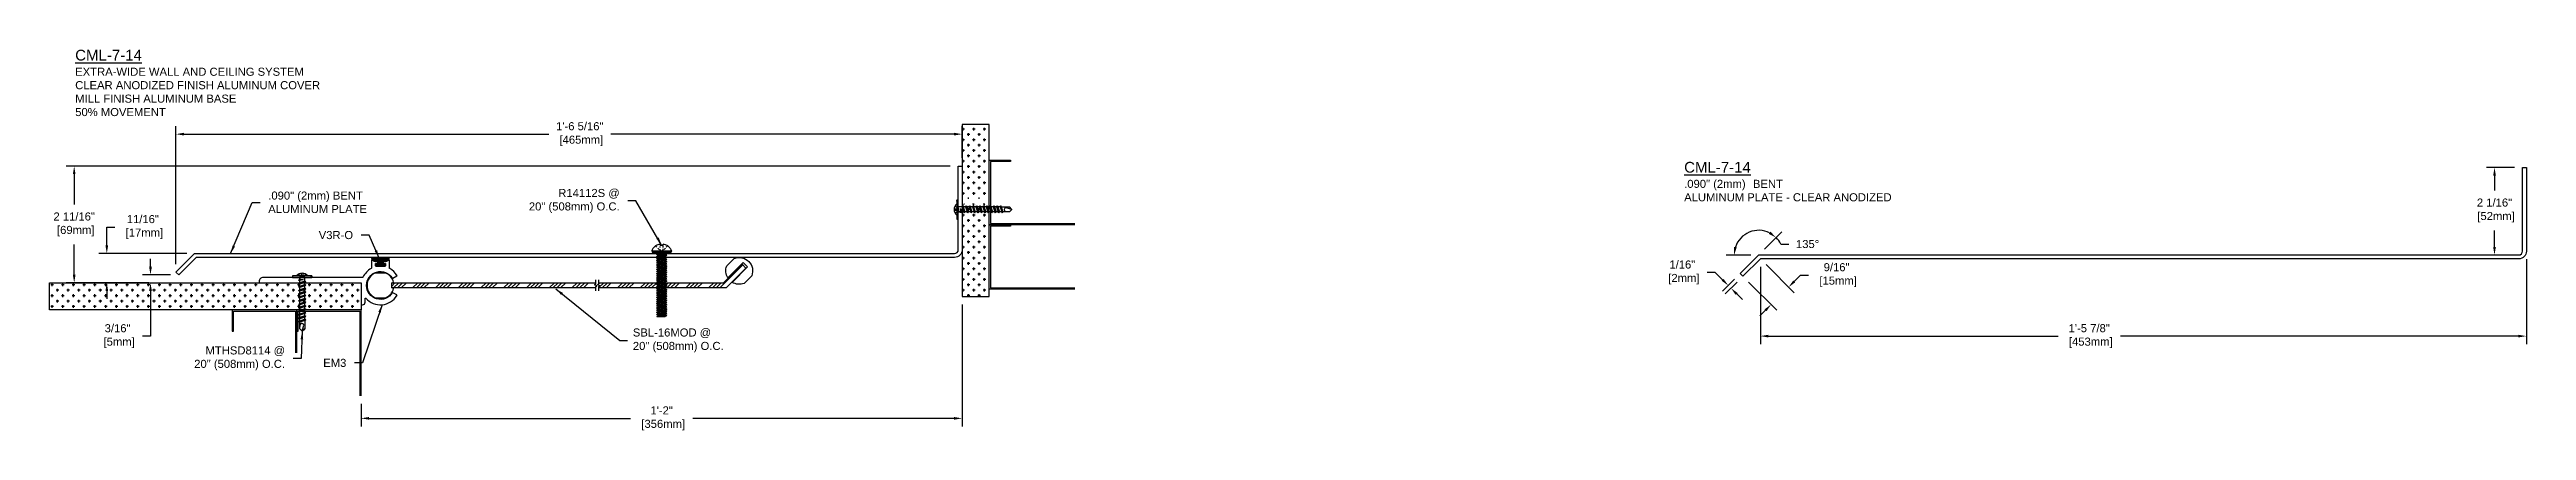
# Model space of a CAD drawing. Header units: inches. Extents: x 8.2 to 65.9, y 49.4 to 58.3.
import ezdxf

# ---------------------------------------------------------------- set-up
doc = ezdxf.new("R2010")
doc.units = ezdxf.units.IN
doc.header["$MEASUREMENT"] = 0
doc.linetypes.add('HIDDEN2', pattern=[0.1875, 0.125, -0.0625])
for name, color, linetype in [('Anchors', 4, 'Continuous'), ('Conditions', 1, 'Continuous'), ('Dimensions', 3, 'Continuous'), ('Fillers', 2, 'Continuous'), ('Metals', 7, 'Continuous'), ('TEXT', 2, 'Continuous')]:
    doc.layers.add(name, color=color, linetype=linetype)
doc.styles.add('ARIAL', font='arial.ttf')
doc.dimstyles.new('Arial', dxfattribs={"dimtxt": 0.1875, "dimasz": 0.1875, "dimexe": 0.1875, "dimexo": 0.1875, "dimgap": 0.1875, "dimtad": 0, "dimtih": 1, "dimtoh": 1, "dimdec": 4, "dimzin": 3, "dimdsep": 46, "dimlunit": 4, "dimtxsty": 'ARIAL', "dimcen": 0.1875, "dimadec": 0, "dimazin": 0, "dimtfac": 1, "dimtdec": 4, "dimtofl": 0, "dimtmove": 0, "dimatfit": 3, "dimfxl": 0, "dimfrac": 2, "dimtolj": 1, "dimtzin": 0, "dimarcsym": 0})

# ---------------------------------------------------------------- blocks, each defined once
blk = doc.blocks.new('V3RforCM')
h = blk.add_hatch(color=256)
h.paths.add_polyline_path([(0.063, -0.194), (0.141, -0.194), (0.141, -0.163), (0.205, -0.163, 0.778538), (0.192, -0.1), (-0.159, -0.1, 0.778538), (-0.172, -0.163), (-0.109, -0.163), (-0.109, -0.194), (-0.03, -0.194), (-0.03, -0.241), (-0.036, -0.267), (-0.091, -0.267), (-0.091, -0.302), (0.124, -0.302), (0.124, -0.267), (0.069, -0.267), (0.063, -0.241)])
edge = h.paths.add_edge_path(flags=16)
edge.add_spline(control_points=[(-0.139, -0.141), (-0.14, -0.141), (-0.185, -0.12), (-0.087, -0.129), (0.017, -0.14)], knot_values=[0.028497, 0.028497, 0.028497, 0.028497, 0.032831, 0.201023, 0.201023, 0.201023, 0.201023], degree=3, periodic=0)
edge.add_spline(control_points=[(0.017, -0.14), (0.12, -0.129), (0.218, -0.12), (0.173, -0.141), (0.172, -0.141)], knot_values=[0.028497, 0.028497, 0.028497, 0.028497, 0.196688, 0.201023, 0.201023, 0.201023, 0.201023], degree=3, periodic=0)
edge.add_line((0.172, -0.141), (-0.139, -0.141))
blk.add_lwpolyline([(0.141, -0.194), (0.141, -0.163), (0.205, -0.163, 0.8111), (0.189, -0.1), (-0.156, -0.1, 0.8111), (-0.172, -0.163), (-0.109, -0.163), (-0.109, -0.194), (-0.03, -0.194), (-0.03, -0.241), (-0.036, -0.267), (-0.091, -0.267), (-0.091, -0.302), (0.124, -0.302), (0.124, -0.267), (0.069, -0.267), (0.063, -0.241), (0.063, -0.194)], format="xyb", close=True)
blk.add_lwpolyline([(0.172, -0.141), (-0.139, -0.141)])
for points in [[(-0.139, -0.141), (-0.14, -0.141), (-0.185, -0.12), (-0.087, -0.129), (0.017, -0.14)], [(0.172, -0.141), (0.173, -0.141), (0.218, -0.12), (0.12, -0.129), (0.017, -0.14)]]:
    blk.add_open_spline(points, degree=3, knots=[0.028497, 0.028497, 0.028497, 0.028497, 0.0328313, 0.2010226, 0.2010226, 0.2010226, 0.2010226])
blk = doc.blocks.new('em3')
blk.add_lwpolyline([(-22.235, -3.441), (-22.235, -3.399, 0.414214), (-22.245, -3.389), (-22.28, -3.389, -0.414214), (-22.29, -3.379), (-22.29, -3.352, -0.414214), (-22.28, -3.342), (-22.207, -3.342, 0.414214), (-22.197, -3.332), (-22.197, -3.321, -0.414214), (-22.187, -3.311), (-22.151, -3.311, -0.414214), (-22.141, -3.321), (-22.141, -3.498, 0.273807), (-22.136, -3.507, -0.158832), (-21.945, -3.71, 0.29076), (-21.936, -3.716), (-19.621, -3.716, -0.414214), (-19.527, -3.81), (-19.527, -3.831, -0.414214), (-19.537, -3.841), (-21.892, -3.841, 0.414214), (-21.902, -3.851), (-21.902, -4.341, -0.414214), (-21.912, -4.351), (-21.933, -4.351, -0.414214), (-21.996, -4.289), (-21.996, -4.204, 0.692603), (-22.013, -4.198, -0.506912), (-22.737, -4.135, -0.420887), (-22.733, -4.121), (-22.642, -4.069, -0.405496), (-22.629, -4.072, 3.520953), (-22.629, -3.731, -0.405496), (-22.642, -3.734), (-22.733, -3.681, -0.420887), (-22.737, -3.668, -0.131423), (-22.569, -3.507, 0.273807), (-22.563, -3.498), (-22.563, -3.321, -0.414214), (-22.553, -3.311), (-22.517, -3.311, -0.414214), (-22.507, -3.321), (-22.507, -3.332, 0.414214), (-22.497, -3.342), (-22.425, -3.342, -0.414214), (-22.415, -3.352), (-22.415, -3.379, -0.414214), (-22.425, -3.389), (-22.46, -3.389, 0.414214), (-22.47, -3.399), (-22.47, -3.441, 0.414214), (-22.46, -3.451), (-22.245, -3.451, 0.414214)], format="xyb", close=True)
blk = doc.blocks.new('R14112S')
for p, q in [((-0.226, 0.031), (0.226, 0.031)), ((-0.226, 0.031), (-0.22, 0)), ((-0.22, 0), (0.22, 0)), ((-0.109, 0.116), (-0.133, 0.141)), ((-0.057, 0.062), (-0.086, 0.092)), ((-0.085, 0), (-0.085, -0.03)), ((-0.034, 0.038), (-0.042, 0.046)), ((-0.034, 0.161), (-0.034, 0.182)), ((-0.034, 0.161), (0.034, 0.161)), ((-0.034, 0.103), (-0.034, 0.131)), ((-0.034, 0.038), (-0.034, 0.065)), ((-0.034, 0.038), (-0.01, 0.038)), ((0.01, 0.038), (0.034, 0.038)), ((0.034, 0.161), (0.034, 0.182)), ((0.034, 0.106), (0.034, 0.142)), ((0.034, 0.038), (0.034, 0.073)), ((0.034, 0.038), (0.042, 0.046)), ((0.057, 0.062), (0.086, 0.092)), ((0.085, 0), (0.085, -0.005)), ((0.109, 0.116), (0.133, 0.141)), ((0.226, 0.031), (0.22, 0)), ((-0.119, -0.05), (0.119, -0.025)), ((-0.119, -0.05), (-0.085, -0.03)), ((-0.119, -0.05), (-0.085, -0.07)), ((-0.119, -0.1), (0.119, -0.075)), ((-0.119, -0.1), (-0.085, -0.08)), ((-0.119, -0.1), (-0.085, -0.12)), ((-0.119, -0.15), (0.119, -0.125)), ((-0.119, -0.15), (-0.085, -0.13)), ((-0.119, -0.15), (-0.085, -0.17)), ((-0.119, -0.2), (0.119, -0.175)), ((-0.119, -0.2), (-0.085, -0.18)), ((-0.119, -0.2), (-0.085, -0.22)), ((-0.119, -0.25), (0.119, -0.225)), ((-0.119, -0.25), (-0.085, -0.23)), ((-0.119, -0.25), (-0.085, -0.27)), ((-0.119, -0.3), (0.119, -0.275)), ((-0.119, -0.3), (-0.085, -0.28)), ((-0.119, -0.3), (-0.085, -0.32)), ((-0.119, -0.35), (0.119, -0.325)), ((-0.119, -0.35), (-0.085, -0.33)), ((-0.119, -0.35), (-0.085, -0.37)), ((-0.119, -0.4), (0.119, -0.375)), ((-0.119, -0.4), (-0.085, -0.38)), ((-0.119, -0.4), (-0.085, -0.42)), ((-0.119, -0.45), (0.119, -0.425)), ((-0.119, -0.45), (-0.085, -0.43)), ((-0.119, -0.45), (-0.085, -0.47)), ((-0.119, -0.5), (0.119, -0.475)), ((-0.119, -0.5), (-0.085, -0.48)), ((-0.119, -0.5), (-0.085, -0.52)), ((-0.119, -0.55), (0.119, -0.525)), ((-0.119, -0.55), (-0.085, -0.53)), ((-0.119, -0.55), (-0.085, -0.57)), ((-0.119, -0.6), (0.119, -0.575)), ((-0.085, -0.03), (0.085, -0.005)), ((-0.085, -0.07), (0.085, -0.045)), ((-0.085, -0.08), (0.085, -0.055)), ((-0.085, -0.07), (-0.085, -0.08)), ((-0.085, -0.12), (0.085, -0.095)), ((-0.085, -0.13), (0.085, -0.105)), ((-0.085, -0.12), (-0.085, -0.13)), ((-0.085, -0.17), (0.085, -0.145)), ((-0.085, -0.18), (0.085, -0.155)), ((-0.085, -0.17), (-0.085, -0.18)), ((-0.085, -0.22), (0.085, -0.195)), ((-0.085, -0.23), (0.085, -0.205)), ((-0.085, -0.22), (-0.085, -0.23)), ((-0.085, -0.27), (0.085, -0.245)), ((-0.085, -0.28), (0.085, -0.255)), ((-0.085, -0.27), (-0.085, -0.28)), ((-0.085, -0.32), (0.085, -0.295)), ((-0.085, -0.33), (0.085, -0.305)), ((-0.085, -0.32), (-0.085, -0.33)), ((-0.085, -0.37), (0.085, -0.345)), ((-0.085, -0.38), (0.085, -0.355)), ((-0.085, -0.37), (-0.085, -0.38)), ((-0.085, -0.42), (0.085, -0.395)), ((-0.085, -0.43), (0.085, -0.405)), ((-0.085, -0.42), (-0.085, -0.43)), ((-0.085, -0.47), (0.085, -0.445)), ((-0.085, -0.48), (0.085, -0.455)), ((-0.085, -0.47), (-0.085, -0.48)), ((-0.085, -0.52), (0.085, -0.495)), ((-0.085, -0.53), (0.085, -0.505)), ((-0.085, -0.52), (-0.085, -0.53)), ((-0.085, -0.57), (0.085, -0.545)), ((-0.085, -0.58), (0.085, -0.555)), ((-0.085, -0.57), (-0.085, -0.58)), ((0.119, -0.025), (0.085, -0.005)), ((0.119, -0.025), (0.085, -0.045)), ((0.085, -0.045), (0.085, -0.055)), ((0.119, -0.075), (0.085, -0.055)), ((0.119, -0.075), (0.085, -0.095)), ((0.085, -0.095), (0.085, -0.105)), ((0.119, -0.125), (0.085, -0.105)), ((0.119, -0.125), (0.085, -0.145)), ((0.085, -0.145), (0.085, -0.155)), ((0.119, -0.175), (0.085, -0.155)), ((0.119, -0.175), (0.085, -0.195)), ((0.085, -0.195), (0.085, -0.205)), ((0.119, -0.225), (0.085, -0.205)), ((0.119, -0.225), (0.085, -0.245)), ((0.085, -0.245), (0.085, -0.255)), ((0.119, -0.275), (0.085, -0.255)), ((0.119, -0.275), (0.085, -0.295)), ((0.085, -0.295), (0.085, -0.305)), ((0.119, -0.325), (0.085, -0.305)), ((0.119, -0.325), (0.085, -0.345)), ((0.085, -0.345), (0.085, -0.355)), ((0.119, -0.375), (0.085, -0.355)), ((0.119, -0.375), (0.085, -0.395)), ((0.085, -0.395), (0.085, -0.405)), ((0.119, -0.425), (0.085, -0.405)), ((0.119, -0.425), (0.085, -0.445)), ((0.085, -0.445), (0.085, -0.455)), ((0.119, -0.475), (0.085, -0.455)), ((0.119, -0.475), (0.085, -0.495)), ((0.085, -0.495), (0.085, -0.505)), ((0.119, -0.525), (0.085, -0.505)), ((0.119, -0.525), (0.085, -0.545)), ((0.085, -0.545), (0.085, -0.555)), ((0.119, -0.575), (0.085, -0.555)), ((0.119, -0.575), (0.085, -0.595)), ((-0.119, -0.6), (-0.085, -0.58)), ((-0.119, -0.6), (-0.085, -0.62)), ((-0.119, -0.65), (0.119, -0.625)), ((-0.119, -0.65), (-0.085, -0.63)), ((-0.119, -0.65), (-0.085, -0.67)), ((-0.119, -0.7), (0.119, -0.675)), ((-0.119, -0.7), (-0.085, -0.68)), ((-0.119, -0.7), (-0.085, -0.72)), ((-0.119, -0.75), (0.119, -0.725)), ((-0.119, -0.75), (-0.085, -0.73)), ((-0.119, -0.75), (-0.085, -0.77)), ((-0.119, -0.8), (0.119, -0.775)), ((-0.119, -0.8), (-0.085, -0.78)), ((-0.119, -0.8), (-0.085, -0.82)), ((-0.119, -0.85), (0.119, -0.825)), ((-0.119, -0.85), (-0.085, -0.83)), ((-0.119, -0.85), (-0.085, -0.87)), ((-0.119, -0.9), (0.119, -0.875)), ((-0.119, -0.9), (-0.085, -0.88)), ((-0.119, -0.9), (-0.085, -0.92)), ((-0.119, -0.95), (0.119, -0.925)), ((-0.119, -0.95), (-0.085, -0.93)), ((-0.119, -0.95), (-0.085, -0.97)), ((-0.119, -1), (0.119, -0.975)), ((-0.119, -1), (-0.085, -0.98)), ((-0.119, -1), (-0.085, -1.02)), ((-0.119, -1.05), (0.119, -1.025)), ((-0.119, -1.05), (-0.085, -1.03)), ((-0.119, -1.05), (-0.085, -1.07)), ((-0.119, -1.1), (0.119, -1.075)), ((-0.119, -1.1), (-0.085, -1.08)), ((-0.119, -1.1), (-0.085, -1.12)), ((-0.119, -1.15), (0.119, -1.125)), ((-0.119, -1.15), (-0.085, -1.13)), ((-0.119, -1.15), (-0.085, -1.17)), ((-0.085, -0.62), (0.085, -0.595)), ((-0.085, -0.63), (0.085, -0.605)), ((-0.085, -0.62), (-0.085, -0.63)), ((-0.085, -0.67), (0.085, -0.645)), ((-0.085, -0.68), (0.085, -0.655)), ((-0.085, -0.67), (-0.085, -0.68)), ((-0.085, -0.72), (0.085, -0.695)), ((-0.085, -0.73), (0.085, -0.705)), ((-0.085, -0.72), (-0.085, -0.73)), ((-0.085, -0.77), (0.085, -0.745)), ((-0.085, -0.78), (0.085, -0.755)), ((-0.085, -0.77), (-0.085, -0.78)), ((-0.085, -0.82), (0.085, -0.795)), ((-0.085, -0.83), (0.085, -0.805)), ((-0.085, -0.82), (-0.085, -0.83)), ((-0.085, -0.87), (0.085, -0.845)), ((-0.085, -0.88), (0.085, -0.855)), ((-0.085, -0.87), (-0.085, -0.88)), ((-0.085, -0.92), (0.085, -0.895)), ((-0.085, -0.93), (0.085, -0.905)), ((-0.085, -0.92), (-0.085, -0.93)), ((-0.085, -0.97), (0.085, -0.945)), ((-0.085, -0.98), (0.085, -0.955)), ((-0.085, -0.97), (-0.085, -0.98)), ((-0.085, -1.02), (0.085, -0.995)), ((-0.085, -1.03), (0.085, -1.005)), ((-0.085, -1.02), (-0.085, -1.03)), ((-0.085, -1.07), (0.085, -1.045)), ((-0.085, -1.08), (0.085, -1.055)), ((-0.085, -1.07), (-0.085, -1.08)), ((-0.085, -1.12), (0.085, -1.095)), ((-0.085, -1.13), (0.085, -1.105)), ((-0.085, -1.12), (-0.085, -1.13)), ((-0.085, -1.17), (0.085, -1.145)), ((0.085, -0.595), (0.085, -0.605)), ((0.119, -0.625), (0.085, -0.605)), ((0.119, -0.625), (0.085, -0.645)), ((0.085, -0.645), (0.085, -0.655)), ((0.119, -0.675), (0.085, -0.655)), ((0.119, -0.675), (0.085, -0.695)), ((0.085, -0.695), (0.085, -0.705)), ((0.119, -0.725), (0.085, -0.705)), ((0.119, -0.725), (0.085, -0.745)), ((0.085, -0.745), (0.085, -0.755)), ((0.119, -0.775), (0.085, -0.755)), ((0.119, -0.775), (0.085, -0.795)), ((0.085, -0.795), (0.085, -0.805)), ((0.119, -0.825), (0.085, -0.805)), ((0.119, -0.825), (0.085, -0.845)), ((0.085, -0.845), (0.085, -0.855)), ((0.119, -0.875), (0.085, -0.855)), ((0.119, -0.875), (0.085, -0.895)), ((0.085, -0.895), (0.085, -0.905)), ((0.119, -0.925), (0.085, -0.905)), ((0.119, -0.925), (0.085, -0.945)), ((0.085, -0.945), (0.085, -0.955)), ((0.119, -0.975), (0.085, -0.955)), ((0.119, -0.975), (0.085, -0.995)), ((0.085, -0.995), (0.085, -1.005)), ((0.119, -1.025), (0.085, -1.005)), ((0.119, -1.025), (0.085, -1.045)), ((0.085, -1.045), (0.085, -1.055)), ((0.119, -1.075), (0.085, -1.055)), ((0.119, -1.075), (0.085, -1.095)), ((0.085, -1.095), (0.085, -1.105)), ((0.119, -1.125), (0.085, -1.105)), ((0.119, -1.125), (0.085, -1.145)), ((0.085, -1.145), (0.085, -1.155)), ((-0.119, -1.2), (0.119, -1.175)), ((-0.119, -1.2), (-0.085, -1.18)), ((-0.119, -1.2), (-0.085, -1.22)), ((-0.119, -1.25), (0.119, -1.225)), ((-0.119, -1.25), (-0.085, -1.23)), ((-0.119, -1.25), (-0.085, -1.27)), ((-0.119, -1.3), (0.119, -1.275)), ((-0.119, -1.3), (-0.085, -1.28)), ((-0.119, -1.3), (-0.085, -1.32)), ((-0.119, -1.35), (0.119, -1.325)), ((-0.119, -1.35), (-0.085, -1.33)), ((-0.119, -1.35), (-0.085, -1.37)), ((-0.119, -1.4), (0.119, -1.375)), ((-0.119, -1.4), (-0.085, -1.38)), ((-0.119, -1.4), (-0.085, -1.42)), ((-0.119, -1.45), (0.119, -1.425)), ((-0.119, -1.45), (-0.085, -1.43)), ((-0.119, -1.45), (-0.085, -1.47)), ((-0.11, -1.5), (0.119, -1.475)), ((-0.11, -1.5), (-0.085, -1.48)), ((-0.11, -1.5), (0.048, -1.5)), ((-0.085, -1.18), (0.085, -1.155)), ((-0.085, -1.17), (-0.085, -1.18)), ((-0.085, -1.22), (0.085, -1.195)), ((-0.085, -1.23), (0.085, -1.205)), ((-0.085, -1.22), (-0.085, -1.23)), ((-0.085, -1.27), (0.085, -1.245)), ((-0.085, -1.28), (0.085, -1.255)), ((-0.085, -1.27), (-0.085, -1.28)), ((-0.085, -1.32), (0.085, -1.295)), ((-0.085, -1.33), (0.085, -1.305)), ((-0.085, -1.32), (-0.085, -1.33)), ((-0.085, -1.37), (0.085, -1.345)), ((-0.085, -1.38), (0.085, -1.355)), ((-0.085, -1.37), (-0.085, -1.38)), ((-0.085, -1.42), (0.085, -1.395)), ((-0.085, -1.43), (0.085, -1.405)), ((-0.085, -1.42), (-0.085, -1.43)), ((-0.085, -1.47), (0.085, -1.445)), ((-0.085, -1.48), (0.085, -1.455)), ((-0.085, -1.47), (-0.085, -1.48)), ((0.048, -1.5), (0.085, -1.495)), ((0.119, -1.175), (0.085, -1.155)), ((0.119, -1.175), (0.085, -1.195)), ((0.085, -1.195), (0.085, -1.205)), ((0.119, -1.225), (0.085, -1.205)), ((0.119, -1.225), (0.085, -1.245)), ((0.085, -1.245), (0.085, -1.255)), ((0.119, -1.275), (0.085, -1.255)), ((0.119, -1.275), (0.085, -1.295)), ((0.085, -1.295), (0.085, -1.305)), ((0.119, -1.325), (0.085, -1.305)), ((0.119, -1.325), (0.085, -1.345)), ((0.085, -1.345), (0.085, -1.355)), ((0.119, -1.375), (0.085, -1.355)), ((0.119, -1.375), (0.085, -1.395)), ((0.085, -1.395), (0.085, -1.405)), ((0.119, -1.425), (0.085, -1.405)), ((0.119, -1.425), (0.085, -1.445)), ((0.085, -1.445), (0.085, -1.455)), ((0.119, -1.475), (0.085, -1.455)), ((0.119, -1.475), (0.085, -1.495))]:
    blk.add_line(p, q)
for centre, radius, start, end in [((-0.08, 0), 0.149, 152.72818, 167.99216), ((-0.041, -0.02), 0.192, 128.78165, 152.72818), ((-0.016, -0.051), 0.232, 108.40836, 128.78165), ((0, -0.1), 0.284, 96.87175, 108.40836), ((0, -0.1), 0.284, 71.59164, 83.12825), ((0.016, -0.051), 0.232, 51.21835, 71.59164), ((0.041, -0.02), 0.192, 27.27182, 51.21835), ((0.08, 0), 0.149, 12.00784, 27.27182)]:
    blk.add_arc(centre, radius, start, end)
blk = doc.blocks.new('SBL-12MOD')
h = blk.add_hatch()
h.set_pattern_fill('ANSI34', color=256, scale=0.5, style=0)
h.paths.add_polyline_path([(4.141, 7.679), (4.141, 7.559), (8.89, 7.559), (8.89, 7.589), (8.919, 7.608), (8.861, 7.63), (8.89, 7.649), (8.89, 7.679)])
h.paths.add_polyline_path([(11.929, 7.559), (12.392, 8.022), (12.304, 8.111), (11.872, 7.679), (8.96, 7.679), (8.96, 7.649), (8.931, 7.63), (8.989, 7.608), (8.96, 7.589), (8.96, 7.559)])
for p, q in [((11.872, 7.679), (12.304, 8.111)), ((12.392, 8.022), (12.304, 8.111)), ((8.89, 7.649), (8.861, 7.63)), ((8.919, 7.608), (8.861, 7.63)), ((8.89, 7.749), (8.89, 7.649)), ((8.89, 7.589), (8.919, 7.608)), ((8.89, 7.589), (8.89, 7.489)), ((8.96, 7.649), (8.931, 7.63)), ((8.989, 7.608), (8.931, 7.63)), ((8.96, 7.749), (8.96, 7.649)), ((8.96, 7.679), (11.872, 7.679)), ((8.96, 7.589), (8.989, 7.608)), ((8.96, 7.589), (8.96, 7.489)), ((11.929, 7.559), (8.96, 7.559)), ((11.929, 7.559), (12.392, 8.022))]:
    blk.add_line(p, q)
for points in [[(12.327, 8.154), (11.968, 7.795, -0.233897), (11.944, 8.071), (12.121, 8.248, -0.654654), (12.526, 7.843), (12.349, 7.666, -0.233897), (12.073, 7.69), (12.432, 8.049)], [(4.182, 7.694, 0.233897), (4.004, 7.906), (3.754, 7.906, 0.654654), (3.754, 7.333), (4.004, 7.333, 0.233897), (4.182, 7.545), (4.141, 7.559), (4.141, 7.679)]]:
    blk.add_lwpolyline(points, format="xyb", close=True)
for points in [[(4.141, 7.679), (8.89, 7.679)], [(8.89, 7.559), (4.141, 7.559)]]:
    blk.add_lwpolyline(points)
blk = doc.blocks.new('*D11')
at = {"layer": 'Defpoints', "color": 0}
for p in [(29.449, 52.51), (15.449, 50.204), (29.449, 49.679)]:
    blk.add_point(p, dxfattribs=at)
at = {"layer": 'Dimensions', "color": 0, "lineweight": -2}
for p, q in [((29.449, 52.323), (29.449, 49.491)), ((15.449, 50.017), (15.449, 49.491)), ((15.636, 49.679), (21.724, 49.679)), ((29.261, 49.679), (23.174, 49.679))]:
    blk.add_line(p, q, dxfattribs=at)
at = {"layer": 'Dimensions', "color": 0}
for points in [[(15.636, 49.71), (15.636, 49.647), (15.449, 49.679)], [(29.261, 49.71), (29.261, 49.647), (29.449, 49.679)]]:
    blk.add_solid(points, dxfattribs=at)
at = {"layer": 'Dimensions', "color": 0, "insert": (22.449, 49.679), "char_height": 0.1875, "attachment_point": 5, "style": 'ARIAL'}
blk.add_mtext('\\A1;1\'-2"\\P [356mm]', dxfattribs=at)
blk = doc.blocks.new('*D12')
at = {"layer": 'Defpoints', "color": 0}
for p in [(29.449, 56.287), (29.449, 55.546), (11.136, 53.079)]:
    blk.add_point(p, dxfattribs=at)
at = {"layer": 'Dimensions', "color": 0, "lineweight": -2}
for p, q in [((11.136, 53.267), (11.136, 56.475)), ((11.323, 56.287), (19.818, 56.287)), ((29.261, 56.287), (21.267, 56.287)), ((29.449, 55.733), (29.449, 56.475))]:
    blk.add_line(p, q, dxfattribs=at)
at = {"layer": 'Dimensions', "color": 0}
for points in [[(11.323, 56.319), (11.323, 56.256), (11.136, 56.287)], [(29.261, 56.319), (29.261, 56.256), (29.449, 56.287)]]:
    blk.add_solid(points, dxfattribs=at)
at = {"layer": 'Dimensions', "color": 0, "insert": (20.542, 56.287), "char_height": 0.1875, "attachment_point": 5, "style": 'ARIAL'}
blk.add_mtext('\\A1;1\'-6 5/16"\\P [465mm]', dxfattribs=at)
blk = doc.blocks.new('*D13')
at = {"layer": 'Defpoints', "color": 0}
for p in [(10.192, 52.829), (10.543, 52.829), (11.2, 53.016)]:
    blk.add_point(p, dxfattribs=at)
at = {"layer": 'Dimensions', "color": 0, "lineweight": -2}
for p, q in [((10.543, 53.203), (10.543, 53.391)), ((11.012, 53.016), (10.356, 53.016)), ((10.379, 52.829), (10.731, 52.829)), ((10.543, 52.642), (10.543, 51.59)), ((10.543, 51.59), (10.356, 51.59))]:
    blk.add_line(p, q, dxfattribs=at)
at = {"layer": 'Dimensions', "color": 0}
for points in [[(10.512, 53.203), (10.575, 53.203), (10.543, 53.016)], [(10.512, 52.642), (10.575, 52.642), (10.543, 52.829)]]:
    blk.add_solid(points, dxfattribs=at)
at = {"layer": 'Dimensions', "color": 0, "insert": (9.777, 51.59), "char_height": 0.1875, "attachment_point": 5, "style": 'ARIAL'}
blk.add_mtext('\\A1;3/16"\\P [5mm]', dxfattribs=at)
blk = doc.blocks.new('*D14')
at = {"layer": 'Defpoints', "color": 0}
for p in [(9.526, 53.511), (11.578, 53.511), (10.692, 52.829)]:
    blk.add_point(p, dxfattribs=at)
at = {"layer": 'Dimensions', "color": 0, "lineweight": -2}
for p, q in [((9.526, 53.698), (9.526, 54.127)), ((9.526, 54.127), (9.713, 54.127)), ((11.39, 53.511), (9.338, 53.511)), ((10.504, 52.829), (9.338, 52.829)), ((9.526, 52.642), (9.526, 52.454))]:
    blk.add_line(p, q, dxfattribs=at)
at = {"layer": 'Dimensions', "color": 0}
for points in [[(9.495, 53.698), (9.557, 53.698), (9.526, 53.511)], [(9.495, 52.642), (9.557, 52.642), (9.526, 52.829)]]:
    blk.add_solid(points, dxfattribs=at)
at = {"layer": 'Dimensions', "color": 0, "insert": (10.365, 54.127), "char_height": 0.1875, "attachment_point": 5, "style": 'ARIAL'}
blk.add_mtext('\\A1;11/16"\\P [17mm]', dxfattribs=at)
blk = doc.blocks.new('*D15')
at = {"layer": 'Defpoints', "color": 0}
for p in [(47.356, 52.704), (47.57, 53.046), (47.634, 52.982)]:
    blk.add_point(p, dxfattribs=at)
at = {"layer": 'Dimensions', "color": 0, "lineweight": -2}
for p, q in [((46.989, 53.071), (46.801, 53.071)), ((47.16, 52.9), (46.989, 53.071)), ((47.438, 52.913), (47.16, 52.635)), ((47.501, 52.849), (47.223, 52.571)), ((47.488, 52.571), (47.621, 52.439))]:
    blk.add_line(p, q, dxfattribs=at)
at = {"layer": 'Dimensions', "color": 0}
for points in [[(47.182, 52.922), (47.138, 52.878), (47.292, 52.768)], [(47.511, 52.593), (47.466, 52.549), (47.356, 52.704)]]:
    blk.add_solid(points, dxfattribs=at)
at = {"layer": 'Dimensions', "color": 0, "insert": (46.222, 53.071), "char_height": 0.1875, "attachment_point": 5, "style": 'ARIAL'}
blk.add_mtext('\\A1;1/16"\\P [2mm]', dxfattribs=at)
blk = doc.blocks.new('*D16')
at = {"layer": 'Defpoints', "color": 0}
for p in [(48.039, 53.387), (47.634, 52.982), (48.291, 52.325)]:
    blk.add_point(p, dxfattribs=at)
at = {"layer": 'Dimensions', "color": 0, "lineweight": -2}
for p, q in [((48.172, 53.255), (48.829, 52.597)), ((47.767, 52.849), (48.424, 52.192)), ((48.829, 52.863), (48.976, 53.009)), ((48.976, 53.009), (49.163, 53.009)), ((48.159, 52.192), (48.026, 52.06))]:
    blk.add_line(p, q, dxfattribs=at)
at = {"layer": 'Dimensions', "color": 0}
for points in [[(48.807, 52.885), (48.851, 52.841), (48.697, 52.73)], [(48.137, 52.214), (48.181, 52.17), (48.291, 52.325)]]:
    blk.add_solid(points, dxfattribs=at)
at = {"layer": 'Dimensions', "color": 0, "insert": (49.815, 53.009), "char_height": 0.1875, "attachment_point": 5, "style": 'ARIAL'}
blk.add_mtext('\\A1;9/16"\\P [15mm]', dxfattribs=at)
blk = doc.blocks.new('*D17')
at = {"layer": 'Defpoints', "color": 0}
for p in [(48.039, 53.387), (65.883, 53.567), (65.883, 51.591)]:
    blk.add_point(p, dxfattribs=at)
at = {"layer": 'Dimensions', "color": 0, "lineweight": -2}
for p, q in [((48.039, 53.2), (48.039, 51.404)), ((65.883, 53.38), (65.883, 51.404)), ((48.227, 51.591), (54.974, 51.591)), ((65.696, 51.591), (56.424, 51.591))]:
    blk.add_line(p, q, dxfattribs=at)
at = {"layer": 'Dimensions', "color": 0}
for points in [[(48.227, 51.622), (48.227, 51.56), (48.039, 51.591)], [(65.696, 51.622), (65.696, 51.56), (65.883, 51.591)]]:
    blk.add_solid(points, dxfattribs=at)
at = {"layer": 'Dimensions', "color": 0, "insert": (55.699, 51.591), "char_height": 0.1875, "attachment_point": 5, "style": 'ARIAL'}
blk.add_mtext('\\A1;1\'-5 7/8"\\P [453mm]', dxfattribs=at)
blk = doc.blocks.new('*D18')
at = {"layer": 'Defpoints', "color": 0}
for p in [(29.359, 55.546), (8.766, 52.829), (10.692, 52.829)]:
    blk.add_point(p, dxfattribs=at)
at = {"layer": 'Dimensions', "color": 0, "lineweight": -2}
for p, q in [((29.171, 55.546), (8.579, 55.546)), ((8.766, 55.358), (8.766, 54.653)), ((8.766, 53.017), (8.766, 53.722)), ((10.504, 52.829), (8.579, 52.829))]:
    blk.add_line(p, q, dxfattribs=at)
at = {"layer": 'Dimensions', "color": 0}
for points in [[(8.735, 55.358), (8.797, 55.358), (8.766, 55.546)], [(8.735, 53.017), (8.797, 53.017), (8.766, 52.829)]]:
    blk.add_solid(points, dxfattribs=at)
at = {"layer": 'Dimensions', "color": 0, "insert": (8.766, 54.188), "char_height": 0.1875, "attachment_point": 5, "style": 'ARIAL'}
blk.add_mtext('\\A1;2 11/16"\\P [69mm]', dxfattribs=at)
blk = doc.blocks.new('*D19')
at = {"layer": 'Defpoints', "color": 0}
for p in [(47.596, 53.883), (48.002, 53.477), (48.002, 53.477), (54.258, 53.477), (47.57, 53.046)]:
    blk.add_point(p, dxfattribs=at)
at = {"layer": 'Dimensions', "color": 0, "lineweight": -2}
for p, q in [((48.135, 53.61), (48.54, 54.016)), ((48.517, 53.731), (48.704, 53.731)), ((47.815, 53.477), (47.241, 53.477))]:
    blk.add_line(p, q, dxfattribs=at)
for start, end in [(63.80456, 161.19544), (26.19544, 45)]:
    blk.add_arc((48.002, 53.477), 0.574, start, end, dxfattribs=at)
at = {"layer": 'Dimensions', "color": 0}
for points in [[(47.49, 53.657), (47.428, 53.667), (47.428, 53.477)], [(48.274, 54.018), (48.237, 53.967), (48.408, 53.883)]]:
    blk.add_solid(points, dxfattribs=at)
at = {"layer": 'Dimensions', "color": 0, "insert": (49.14, 53.731), "char_height": 0.1875, "attachment_point": 5, "style": 'ARIAL'}
blk.add_mtext('\\A1;135°', dxfattribs=at)
blk = doc.blocks.new('*D20')
at = {"layer": 'Defpoints', "color": 0}
for p in [(65.793, 55.512), (65.139, 53.477), (65.671, 53.477)]:
    blk.add_point(p, dxfattribs=at)
at = {"layer": 'Dimensions', "color": 0, "lineweight": -2}
for p, q in [((65.606, 55.512), (64.952, 55.512)), ((65.139, 55.325), (65.139, 54.978)), ((65.139, 53.665), (65.139, 54.047)), ((65.484, 53.477), (64.952, 53.477))]:
    blk.add_line(p, q, dxfattribs=at)
at = {"layer": 'Dimensions', "color": 0}
for points in [[(65.108, 55.325), (65.171, 55.325), (65.139, 55.512)], [(65.108, 53.665), (65.171, 53.665), (65.139, 53.477)]]:
    blk.add_solid(points, dxfattribs=at)
at = {"layer": 'Dimensions', "color": 0, "insert": (65.139, 54.512), "char_height": 0.1875, "attachment_point": 5, "style": 'ARIAL'}
blk.add_mtext('\\A1;2 1/16"\\P [52mm]', dxfattribs=at)
blk = doc.blocks.new('MTHSD8114')
for p, q in [((0.224, 0.038), (-0.224, 0.038)), ((-0.224, 0.038), (-0.224, 0)), ((-0.224, 0), (0.224, 0)), ((-0.056, 0), (0.056, 0)), ((0.06, -0.087), (0.06, 0)), ((0.224, 0.038), (0.224, 0)), ((-0.081, -0.061), (-0.024, -0.047)), ((-0.081, -0.061), (-0.056, -0.047)), ((-0.081, -0.061), (-0.056, -0.074)), ((-0.081, -0.141), (0.085, -0.101)), ((-0.081, -0.141), (-0.056, -0.127)), ((-0.081, -0.141), (-0.056, -0.155)), ((-0.081, -0.221), (0.085, -0.181)), ((-0.081, -0.221), (-0.056, -0.208)), ((-0.081, -0.221), (-0.056, -0.235)), ((-0.081, -0.302), (0.085, -0.262)), ((-0.081, -0.302), (-0.056, -0.288)), ((-0.081, -0.302), (-0.056, -0.316)), ((-0.081, -0.382), (0.085, -0.342)), ((-0.081, -0.382), (-0.056, -0.368)), ((-0.081, -0.382), (-0.056, -0.396)), ((-0.081, -0.463), (0.085, -0.422)), ((-0.081, -0.463), (-0.056, -0.449)), ((-0.081, -0.463), (-0.056, -0.477)), ((-0.081, -0.543), (0.085, -0.503)), ((-0.081, -0.543), (-0.056, -0.529)), ((-0.081, -0.543), (-0.056, -0.557)), ((-0.056, -0.047), (-0.056, 0)), ((-0.056, 0), (-0.056, -0.047)), ((0.024, -0.047), (-0.056, -0.074)), ((-0.056, -0.047), (0.024, -0.047)), ((-0.056, -0.127), (-0.056, -0.074)), ((0.06, -0.087), (-0.056, -0.127)), ((0.06, -0.115), (-0.056, -0.155)), ((-0.056, -0.208), (-0.056, -0.155)), ((0.06, -0.167), (-0.056, -0.208)), ((0.06, -0.195), (-0.056, -0.235)), ((-0.056, -0.288), (-0.056, -0.235)), ((0.06, -0.248), (-0.056, -0.288)), ((0.06, -0.276), (-0.056, -0.316)), ((-0.056, -0.368), (-0.056, -0.316)), ((0.06, -0.328), (-0.056, -0.368)), ((0.06, -0.356), (-0.056, -0.396)), ((-0.056, -0.449), (-0.056, -0.396)), ((0.06, -0.409), (-0.056, -0.449)), ((0.06, -0.436), (-0.056, -0.477)), ((-0.056, -0.529), (-0.056, -0.477)), ((0.06, -0.489), (-0.056, -0.529)), ((0.06, -0.517), (-0.056, -0.557)), ((-0.056, -0.61), (-0.056, -0.557)), ((0.06, -0.569), (-0.056, -0.61)), ((0.085, -0.101), (0.06, -0.087)), ((0.085, -0.101), (0.06, -0.115)), ((0.06, -0.167), (0.06, -0.115)), ((0.085, -0.181), (0.06, -0.167)), ((0.085, -0.181), (0.06, -0.195)), ((0.06, -0.248), (0.06, -0.195)), ((0.085, -0.262), (0.06, -0.248)), ((0.085, -0.262), (0.06, -0.276)), ((0.06, -0.328), (0.06, -0.276)), ((0.085, -0.342), (0.06, -0.328)), ((0.085, -0.342), (0.06, -0.356)), ((0.06, -0.409), (0.06, -0.356)), ((0.085, -0.422), (0.06, -0.409)), ((0.085, -0.422), (0.06, -0.436)), ((0.06, -0.489), (0.06, -0.436)), ((0.085, -0.503), (0.06, -0.489)), ((0.085, -0.503), (0.06, -0.517)), ((0.06, -0.569), (0.06, -0.517)), ((0.085, -0.583), (0.06, -0.569)), ((-0.081, -0.624), (0.085, -0.583)), ((-0.081, -0.624), (-0.056, -0.61)), ((-0.081, -0.624), (-0.056, -0.637)), ((-0.081, -0.704), (0.085, -0.664)), ((-0.081, -0.704), (-0.056, -0.69)), ((-0.081, -0.704), (-0.056, -0.718)), ((-0.081, -0.784), (0.085, -0.744)), ((-0.081, -0.784), (-0.056, -0.771)), ((-0.081, -0.784), (-0.056, -0.798)), ((-0.081, -0.865), (0.085, -0.825)), ((-0.081, -0.865), (-0.056, -0.851)), ((-0.081, -0.865), (-0.056, -0.879)), ((-0.081, -0.945), (0.085, -0.905)), ((-0.081, -0.945), (-0.056, -0.931)), ((-0.081, -0.945), (-0.056, -0.959)), ((-0.081, -1.026), (0.085, -0.985)), ((-0.081, -1.026), (-0.056, -1.012)), ((-0.081, -1.026), (-0.056, -1.04)), ((0.06, -0.597), (-0.056, -0.637)), ((-0.056, -0.69), (-0.056, -0.637)), ((0.06, -0.65), (-0.056, -0.69)), ((0.06, -0.678), (-0.056, -0.718)), ((-0.056, -0.771), (-0.056, -0.718)), ((0.06, -0.73), (-0.056, -0.771)), ((0.06, -0.758), (-0.056, -0.798)), ((-0.056, -0.851), (-0.056, -0.798)), ((0.06, -0.811), (-0.056, -0.851)), ((0.06, -0.839), (-0.056, -0.879)), ((-0.056, -0.931), (-0.056, -0.879)), ((0.06, -0.891), (-0.056, -0.931)), ((0.06, -0.919), (-0.056, -0.959)), ((-0.056, -1.012), (-0.056, -0.959)), ((0.06, -0.972), (-0.056, -1.012)), ((0.06, -0.999), (-0.056, -1.04)), ((-0.056, -1.192), (-0.056, -1.04)), ((-0.056, -1.192), (-0.046, -1.097)), ((0.002, -1.25), (0.039, -1.111)), ((0.085, -0.583), (0.06, -0.597)), ((0.06, -0.65), (0.06, -0.597)), ((0.085, -0.664), (0.06, -0.65)), ((0.085, -0.664), (0.06, -0.678)), ((0.06, -0.73), (0.06, -0.678)), ((0.085, -0.744), (0.06, -0.73)), ((0.085, -0.744), (0.06, -0.758)), ((0.06, -0.811), (0.06, -0.758)), ((0.085, -0.825), (0.06, -0.811)), ((0.085, -0.825), (0.06, -0.839)), ((0.06, -0.891), (0.06, -0.839)), ((0.085, -0.905), (0.06, -0.891)), ((0.085, -0.905), (0.06, -0.919)), ((0.06, -0.972), (0.06, -0.919)), ((0.085, -0.985), (0.06, -0.972)), ((0.085, -0.985), (0.06, -0.999)), ((0.06, -0.999), (0.06, -1.192)), ((0.002, -1.25), (-0.056, -1.192)), ((0.002, -1.25), (0.06, -1.192))]:
    blk.add_line(p, q)
at = {"linetype": 'HIDDEN2'}
for p, q in [((-0.081, 0.079), (-0.038, 0.006)), ((0.038, 0.006), (-0.038, 0.006)), ((-0.019, 0.099), (-0.016, 0.006)), ((0.019, 0.099), (0.016, 0.006)), ((0.081, 0.079), (0.038, 0.006))]:
    blk.add_line(p, q, dxfattribs=at)
for centre, radius, start, end in [((0, -0.066), 0.166, 38.53745, 141.46255), ((-0.005, -1.11), 0.0433, 358.31503, 162.80454), ((0.089, -1.279), 0.0922, 108.6241, 161.3759)]:
    blk.add_arc(centre, radius, start, end)
blk.add_point((0.204, 0.038))

msp = doc.modelspace()

# ---------------------------------------------------------------- hatches: boundary and pattern name
at = {"layer": 'Conditions'}
h = msp.add_hatch(dxfattribs=at)
h.set_pattern_fill('CROSS', color=256, scale=0.5, angle=90, style=0)
h.set_pattern_definition([(90, (19.72162, 49.37522), (-0.125, 0.125), [0.0625, -0.1875]), (180, (19.75287, 49.40647), (-0.125, -0.125), [0.0625, -0.1875])])
h.paths.add_polyline_path([(30.0739, 55.68171), (30.0739, 56.51045), (29.4489, 56.51045), (29.4489, 54.80024), (29.45737, 54.78495), (29.51499, 54.78495), (29.52785, 54.80817), (29.5407, 54.78495), (29.59833, 54.78495), (29.61118, 54.80817), (29.62403, 54.78495), (29.68166, 54.78495), (29.69451, 54.80817), (29.70737, 54.78495), (29.76499, 54.78495), (29.77785, 54.80817), (29.7907, 54.78495), (29.84833, 54.78495), (29.86118, 54.80817), (29.87403, 54.78495), (29.93166, 54.78495), (29.94451, 54.80817), (29.95737, 54.78495), (30.01499, 54.78495), (30.02785, 54.80817), (30.0407, 54.78495), (30.0739, 54.78495)])
h.paths.add_polyline_path([(30.0739, 54.6441), (30.06951, 54.63617), (30.05635, 54.65995), (29.99935, 54.65995), (29.98618, 54.63617), (29.97302, 54.65995), (29.91601, 54.65995), (29.90285, 54.63617), (29.88968, 54.65995), (29.83268, 54.65995), (29.81951, 54.63617), (29.80635, 54.65995), (29.74935, 54.65995), (29.73618, 54.63617), (29.72302, 54.65995), (29.66601, 54.65995), (29.65285, 54.63617), (29.63968, 54.65995), (29.58268, 54.65995), (29.56951, 54.63617), (29.55635, 54.65995), (29.49935, 54.65995), (29.48618, 54.63617), (29.47302, 54.65995), (29.4489, 54.65995), (29.4489, 53.38736), (29.4489, 52.51045), (30.0739, 52.51045)])
h = msp.add_hatch(dxfattribs=at)
h.set_pattern_fill('CROSS', color=256, scale=0.5, angle=90, style=0)
h.paths.add_polyline_path([(15.4489, 52.20432), (15.4489, 52.81932, 0.41421356), (15.4389, 52.82932), (13.0839, 52.82932), (8.19186, 52.82932), (8.19186, 52.20432)])

# ---------------------------------------------------------------- linework, layer by layer
for points in [[(30.0739, 52.51045), (30.0739, 56.51045), (29.4489, 56.51045), (29.4489, 52.51045), (30.0739, 52.51045)], [(32.0739, 54.18171), (30.0739, 54.18171), (30.0739, 55.68171), (30.5739, 55.68171), (30.5739, 55.65046), (30.10515, 55.65046), (30.10515, 54.21296), (32.0739, 54.21296)], [(32.0739, 52.68171), (30.0739, 52.68171), (30.0739, 54.18171), (30.5739, 54.18171), (30.5739, 54.15046), (30.10515, 54.15046), (30.10515, 52.71296), (32.0739, 52.71296)], [(15.4489, 52.20432), (8.19186, 52.20432), (8.19186, 52.82932), (15.4489, 52.82932), (15.4489, 52.20432)], [(13.9489, 51.20465), (13.9489, 52.20432), (12.4489, 52.20432), (12.4489, 51.70432), (12.48015, 51.70432), (12.48015, 52.17307), (13.91765, 52.17307), (13.91765, 51.2047)], [(15.4489, 50.20432), (15.4489, 52.20432), (13.9489, 52.20432), (13.9489, 51.70432), (13.98015, 51.70432), (13.98015, 52.17307), (15.41765, 52.17307), (15.41765, 50.20432)]]:
    msp.add_lwpolyline(points, dxfattribs=at)
at = {"layer": 'Metals'}
for points in [[(11.19954, 53.01553), (11.1359, 53.07917), (11.5676, 53.51086), (29.2689, 53.51086, 0.41421356), (29.3589, 53.60086), (29.3589, 55.54586), (29.4489, 55.54586), (29.4489, 53.60086, -0.41421356), (29.2689, 53.42086), (11.60487, 53.42086)], [(47.63397, 52.98203), (47.57033, 53.04567), (48.00202, 53.47736), (65.70333, 53.47736, 0.41421356), (65.79333, 53.56736), (65.79333, 55.51236), (65.88333, 55.51236), (65.88333, 53.56736, -0.41421356), (65.70333, 53.38736), (48.0393, 53.38736)]]:
    msp.add_lwpolyline(points, format="xyb", close=True, dxfattribs=at)

# ---------------------------------------------------------------- block references
at = {"layer": 'Anchors', "rotation": 90}
msp.add_blockref('MTHSD8114', (29.3589, 54.53523), dxfattribs=at)
at = {"layer": 'Anchors'}
for name, p in [('R14112S', (22.4489, 53.54586)), ('SBL-12MOD', (12.02035, 45.15114)), ('MTHSD8114', (14.07509, 52.95432))]:
    msp.add_blockref(name, p, dxfattribs=at)
at = {"layer": 'Fillers'}
msp.add_blockref('V3RforCM', (15.88236, 53.52114), dxfattribs=at)
at = {"layer": 'Metals', "xscale": -1}
msp.add_blockref('em3', (-6.45325, 56.6702), dxfattribs=at)

# ---------------------------------------------------------------- texts
at = {"layer": 'TEXT', "char_height": 0.25, "attachment_point": 1, "style": 'ARIAL'}
for s, insert, width in [('{\\LCML-7-14\\P\\H0.75x;\\lEXTRA-WIDE WALL AND CEILING SYSTEM\\PCLEAR ANODIZED FINISH ALUMINUM COVER\\PMILL FINISH ALUMINUM BASE\\P50% MOVEMENT}', (8.78937, 58.24904), 9.1875), ('{\\LCML-7-14\\P\\H0.75x;\\l.090" (2mm)} {\\H0.75x; BENT\\PALUMINUM PLATE - CLEAR ANODIZED }', (46.26483, 55.64225), 9.6875)]:
    msp.add_mtext(s, dxfattribs=dict(at, insert=insert, width=width))
at = {"layer": 'TEXT', "char_height": 0.1875, "style": 'ARIAL'}
for s, insert, attachment_point in [('.090" (2mm) BENT\\PALUMINUM PLATE', (13.28615, 54.70128), 4), ('R14112S @\\P20" (508mm) O.C.', (21.47132, 54.73487), 6), ('V3R-O', (15.26194, 53.93971), 6), ('MTHSD8114 @\\P20" (508mm) O.C.', (13.67733, 51.0741), 6), ('SBL-16MOD @\\P20" (508mm) O.C.', (21.77826, 51.4908), 4), ('EM3', (15.10506, 50.96768), 6)]:
    msp.add_mtext(s, dxfattribs=dict(at, insert=insert, attachment_point=attachment_point))

# ---------------------------------------------------------------- dimensions: what is measured, and where the dimension line sits
at = {"layer": 'Dimensions'}
for base, p1, p2, picture, middle in [((29.4489, 56.28746), (11.1359, 53.07917), (29.4489, 55.54586), '*D12', (20.5424, 56.28746)), ((65.88333, 51.59111), (48.0393, 53.38736), (65.88333, 53.56736), '*D17', (55.69894, 51.59111)), ((29.4489, 49.67857), (15.4489, 50.20432), (29.4489, 52.51045), '*D11', (22.4489, 49.67857))]:
    dim = msp.add_linear_dim(base=base, p1=p1, p2=p2, dimstyle='Arial', override={"dimpost": '\\X'}, dxfattribs=at)
    dim.commit()
    dim.dimension.update_dxf_attribs({"geometry": picture, "text_midpoint": middle, "dimtype": 160})
for base, p1, p2, angle, picture, middle, dimtype in [((8.76611, 52.82932), (29.3589, 55.54586), (10.69186, 52.82932), 90, '*D18', (8.76611, 54.18759), 160), ((65.13933, 53.47736), (65.79333, 55.51236), (65.67108, 53.47736), 90, '*D20', (65.13933, 54.51236), 160), ((9.5259, 53.51086), (10.69186, 52.82932), (11.57785, 53.51086), 90, '*D14', (10.36542, 54.12671), 160), ((10.54331, 52.82932), (11.19954, 53.01553), (10.19186, 52.82932), 90, '*D13', (9.77662, 51.58952), 160), ((47.35589, 52.70395), (47.57033, 53.04567), (47.63397, 52.98203), 315, '*D15', (46.2219, 53.07125), 161), ((48.29128, 52.32472), (48.0393, 53.38736), (47.63397, 52.98203), 225, '*D16', (49.81505, 53.00896), 161)]:
    dim = msp.add_linear_dim(base=base, p1=p1, p2=p2, angle=angle, dimstyle='Arial', override={"dimpost": '\\X'}, dxfattribs=at)
    dim.commit()
    dim.dimension.update_dxf_attribs({"geometry": picture, "text_midpoint": middle, "dimtype": dimtype})
dim = msp.add_angular_dim_2l(base=(47.59624, 53.88314), line1=((48.00202, 53.47736), (47.57033, 53.04567)), line2=((54.25833, 53.47736), (48.00202, 53.47736)), dimstyle='Arial', override={"dimpost": '\\X'}, dxfattribs=at)
dim.commit()
dim.dimension.update_dxf_attribs({"geometry": '*D19', "text_midpoint": (49.13988, 53.73068)})

# ---------------------------------------------------------------- leaders
at = {"layer": 'TEXT', "annotation_type": 0, "has_hookline": 1}
for points, hookline_direction, text_width in [([(12.40999, 53.51086), (12.91115, 54.70128), (13.09865, 54.70128)], 0, 2.28556), ([(22.4489, 53.70723), (21.84632, 54.73487), (21.65882, 54.73487)], 1, 2.08578), ([(15.86765, 53.40523), (15.63694, 53.93971), (15.44944, 53.93971)], 1, 0.7876), ([(15.93762, 52.32049), (15.48006, 50.96768), (15.29256, 50.96768)], 1, 0.50597)]:
    msp.add_leader(points, dimstyle='Arial', override={"dimgap": 0.1875, "dimtad": 0}, dxfattribs=dict(at, hookline_direction=hookline_direction, text_width=text_width))
at = {"layer": 'TEXT'}
msp.add_leader([(19.98055, 52.69031), (21.47601, 51.4908), (21.65326, 51.4908)], dimstyle='Arial', dxfattribs=at)
msp.add_leader([(14.07711, 51.70432), (14.05233, 51.0741), (13.86483, 51.0741)], dimstyle='Arial', override={"dimgap": 0.1875, "dimtad": 0}, dxfattribs=at)

doc.saveas('drawing.dxf')
